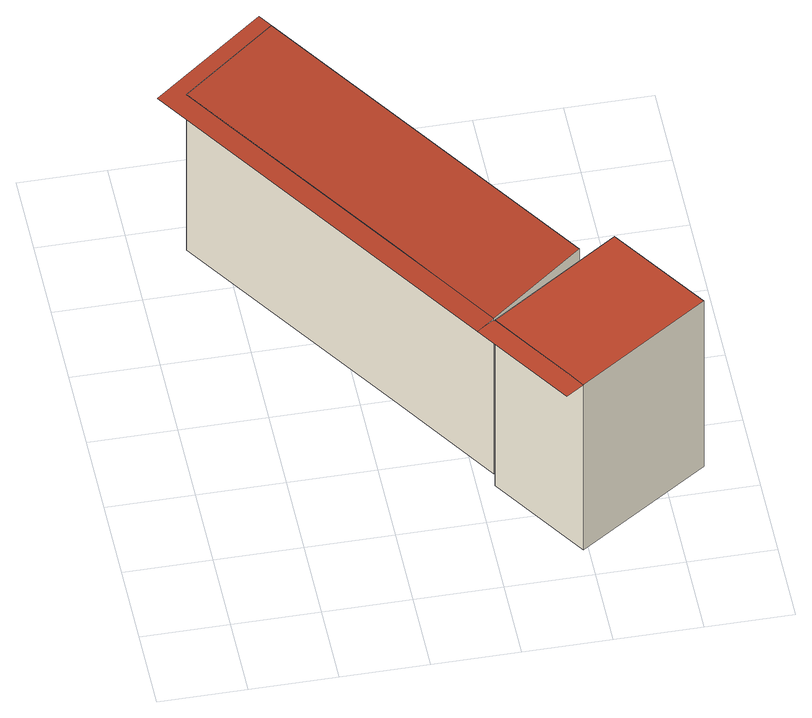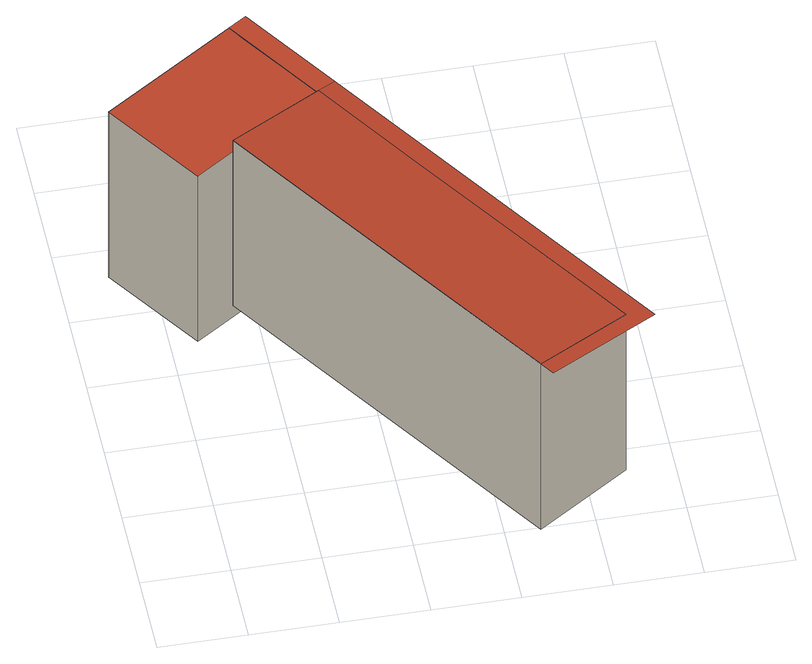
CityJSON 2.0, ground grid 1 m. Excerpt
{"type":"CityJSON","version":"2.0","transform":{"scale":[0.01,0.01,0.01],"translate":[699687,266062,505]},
"CityObjects":{
"building1":{"type":"Building","geometry":[{"type":"MultiSurface","lod":"3","boundaries":[[[0,1,2,3,4,5]],[[0,5,6,7]],[[1,0,7,8]],[[2,1,8,9]],[[6,10,4,2,9,11]],[[11,9,8,7,6]],[[12,13,14,5,4,3,2,1,0]]],"semantics":{"surfaces":[{"type":"RoofSurface","Flaeche":6.1,"Neigung":6.96,"Ausrichtung":-123.44},{"type":"WallSurface"},{"type":"GroundSurface"},{"type":"RoofSurface","Flaeche":1.47,"Neigung":6.96,"Ausrichtung":-123.45}],"values":[0,1,1,1,1,2,3]}}]},
"building2":{"type":"Building","geometry":[{"type":"MultiSurface","lod":"3","boundaries":[[[15,16,17,18,19,20]],[[20,18,21,22]],[[16,20,22,23]],[[17,16,23,24]],[[18,17,24,21]],[[24,23,22,21]],[[14,25,17,16,15,20,19]]],"semantics":{"surfaces":[{"type":"RoofSurface","Flaeche":2.48,"Neigung":0},{"type":"WallSurface"},{"type":"GroundSurface"},{"type":"RoofSurface","Flaeche":0.344,"Neigung":0}],"values":[0,1,1,1,1,2,3]}}]},
"building3":{"type":"Building","geometry":[{"type":"MultiSurface","lod":"3","boundaries":[[[15,16,17,18,19,20]],[[20,18,21,22]],[[16,20,22,23]],[[17,16,23,24]],[[18,17,24,21]],[[24,23,22,21]],[[14,25,17,16,15,20,19]]],"semantics":{"surfaces":[{"type":"RoofSurface","Flaeche":2.48,"Neigung":0},{"type":"WallSurface"},{"type":"GroundSurface"},{"type":"RoofSurface","Flaeche":0.344,"Neigung":0}],"values":[0,1,1,1,1,2,3]}}]}
},
"vertices":[
[425,224,340],[164,619,340],[57,548,325],[89,499,325],[232,284,325],[318,153,325],[318,153,87],[425,224,87],[164,619,87],[57,548,87],[318,153,324],[232,284,87],[153,635,340],[26,551,322],[297,140,322],
[382,58,322],[394,39,322],[545,139,322],[469,253,322],[425,224,322],[319,153,322],[469,253,69],[319,153,69],[394,39,69],[545,139,69],[373,25,322]
]}
